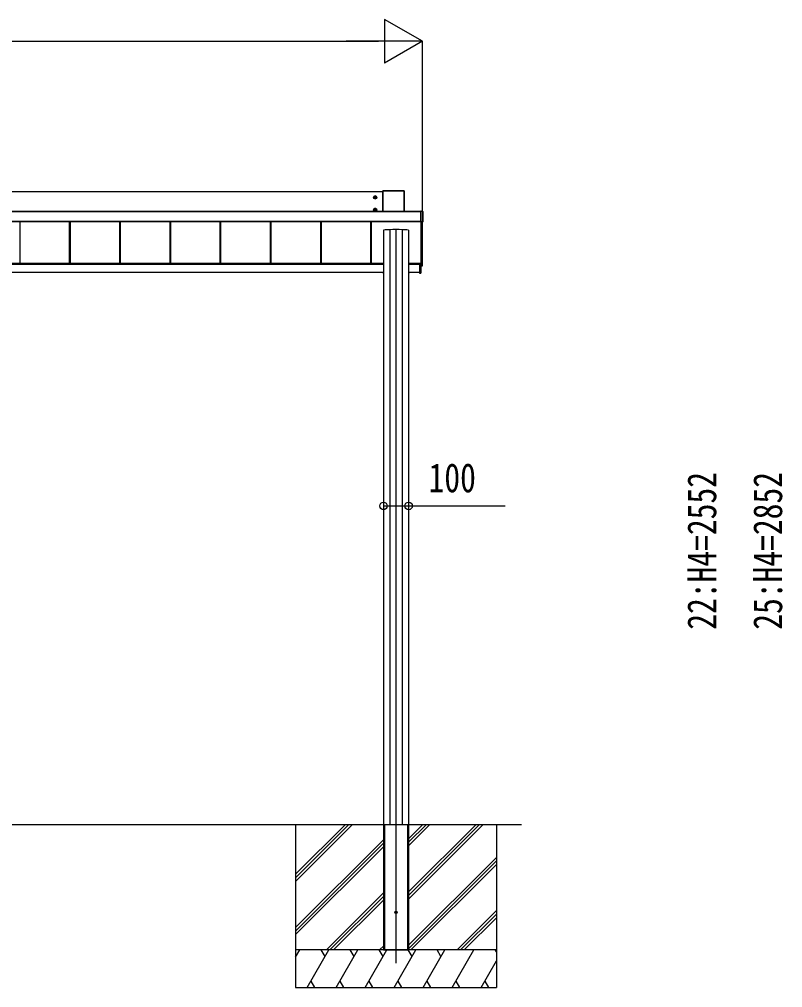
# Model space of a CAD drawing. Units: millimetres, scale not verified. Extents: x -14718 to 14718, y -10396 to 10396.
# Drawn here: x -3958 to -918, y -7996 to -4138 of the extents above; entities that cross this region are included whole.
import ezdxf
from ezdxf.enums import TextEntityAlignment as Align

# ---------------------------------------------------------------- set-up
doc = ezdxf.new("R2010")
doc.units = ezdxf.units.MM
doc.header["$LTSCALE"] = 50
for name, color, linetype in [('0-3_YKK_12', 2, 'Continuous'), ('0-4_YKK_A1', 4, 'Continuous'), ('0-5_YKK_D', 6, 'Continuous')]:
    doc.layers.add(name, color=color, linetype=linetype)
doc.styles.add('ＭＳ ゴシック', font='')
doc.styles.get('ＭＳ ゴシック').set_extended_font_data('MS Gothic')

msp = doc.modelspace()

# ---------------------------------------------------------------- linework, layer by layer
at = {"layer": '0-3_YKK_12'}
msp.add_line((-2457.43, -7898.8), (-2457.43, -4973.1), dxfattribs=at)
at = {"layer": '0-4_YKK_A1'}
for p, q in [((-2510.43, -4821.45), (-2510.43, -4903.61)), ((-2510.09, -4821.59), (-2510.43, -4821.45)), ((-2510.09, -4903.61), (-2510.09, -4821.59)), ((-2424.93, -4820.95), (-2509.93, -4820.95)), ((-2509.93, -4820.95), (-2509.59, -4821.09)), ((-2509.59, -4821.09), (-2509.59, -4821.58)), ((-2509.59, -4821.09), (-2425.27, -4821.09)), ((-2509.59, -4821.58), (-2509.59, -4903.61)), ((-2425.27, -4821.58), (-2509.59, -4821.58)), ((-2425.27, -4821.09), (-2424.93, -4820.95)), ((-2425.27, -4821.09), (-2425.27, -4821.58)), ((-2425.27, -4903.61), (-2425.27, -4821.58)), ((-2424.43, -4821.45), (-2424.77, -4821.59)), ((-2424.77, -4821.59), (-2424.77, -4903.61)), ((-2424.43, -4903.61), (-2424.43, -4821.45)), ((-2510.43, -4825.17), (-7004.43, -4825.17)), ((-2547.68, -4846.91), (-2533.18, -4846.91)), ((-2542.71, -4846.15), (-2543.43, -4846.15)), ((-2540.43, -4854.16), (-2540.43, -4839.66)), ((-2538.15, -4847.67), (-2537.43, -4847.67)), ((-2547.68, -4896.88), (-2533.18, -4896.88)), ((-2542.71, -4896.12), (-2543.43, -4896.12)), ((-2540.43, -4904.13), (-2540.43, -4889.63)), ((-2538.15, -4897.64), (-2537.43, -4897.64)), ((-2358.93, -4903.61), (-7049.93, -4903.61)), ((-2358.93, -4904.09), (-7049.93, -4904.09)), ((-2357.73, -4902.38), (-2358.93, -4902.38)), ((-2358.93, -4902.53), (-2358.93, -4902.38)), ((-2358.93, -4902.38), (-2358.93, -4902.38)), ((-2357.73, -4902.38), (-2358.93, -4902.38)), ((-2358.93, -4903.01), (-2358.93, -4902.53)), ((-2351.89, -4903.01), (-2358.93, -4903.01)), ((-2357.73, -4902.38), (-2357.73, -4902.38)), ((-2357.13, -4902.37), (-2357.18, -4902.37)), ((-2357.13, -4902.33), (-2351.43, -4902.33)), ((-2357.13, -4902.33), (-2357.13, -4902.37)), ((-2351.89, -4902.53), (-2351.43, -4902.33)), ((-2351.89, -4944.07), (-2351.89, -4903.01)), ((-2350.93, -4902.83), (-2351.39, -4903.03)), ((-2351.39, -4903.03), (-2351.39, -4944.09)), ((-2350.93, -4902.83), (-2350.93, -4944.81)), ((-2358.93, -4943.06), (-7049.93, -4943.06)), ((-2358.93, -4943.58), (-7049.93, -4943.58)), ((-7049.93, -4943.72), (-2358.93, -4943.72)), ((-2358.93, -4943.72), (-7049.93, -4943.72)), ((-3956.33, -4943.72), (-3956.33, -5109.95)), ((-3956.33, -4943.72), (-3956.33, -5109.95)), ((-3955.93, -4943.72), (-3955.93, -5109.95)), ((-3955.93, -4943.72), (-3955.93, -5109.95)), ((-3758.93, -4943.72), (-3758.93, -5109.95)), ((-3758.93, -4943.72), (-3758.93, -5109.95)), ((-3756.33, -4943.72), (-3756.33, -5109.95)), ((-3756.33, -4943.72), (-3756.33, -5109.95)), ((-3755.93, -4943.72), (-3755.93, -5109.95)), ((-3755.93, -4943.72), (-3755.93, -5109.95)), ((-3558.93, -4943.72), (-3558.93, -5109.95)), ((-3556.33, -4943.72), (-3556.33, -5109.95)), ((-3555.93, -4943.72), (-3555.93, -5109.95)), ((-3358.93, -4943.72), (-3358.93, -5109.95)), ((-3356.33, -4943.72), (-3356.33, -5109.95)), ((-3355.93, -4943.72), (-3355.93, -5109.95)), ((-3158.93, -4943.72), (-3158.93, -5109.95)), ((-3156.33, -4943.72), (-3156.33, -5109.95)), ((-3155.93, -4943.72), (-3155.93, -5109.95)), ((-2958.93, -4943.72), (-2958.93, -5109.95)), ((-2956.33, -4943.72), (-2956.33, -5109.95)), ((-2955.93, -4943.72), (-2955.93, -5109.95)), ((-2758.93, -4943.72), (-2758.93, -5109.95)), ((-2756.33, -4943.72), (-2756.33, -5109.95)), ((-2755.93, -4943.72), (-2755.93, -5109.95)), ((-2558.93, -4943.72), (-2558.93, -5109.95)), ((-2556.33, -4943.72), (-2556.33, -5109.95)), ((-2555.93, -4943.72), (-2555.93, -5109.95)), ((-2482.24, -4975.92), (-2482.24, -7346.3)), ((-2432.62, -4975.92), (-2432.62, -7346.3)), ((-2358.93, -4944.07), (-2351.89, -4944.07)), ((-2358.93, -4944.58), (-2358.93, -4945.13)), ((-2351.89, -4944.58), (-2358.93, -4944.58)), ((-2358.93, -4945.13), (-2357.73, -4945.13)), ((-2358.93, -4945.13), (-2358.93, -4945.13)), ((-2358.93, -4945.13), (-2357.73, -4945.13)), ((-2357.73, -4945.13), (-2357.73, -4945.13)), ((-2357.43, -5117.78), (-2357.43, -4945.14)), ((-2357.13, -4945.19), (-2357.13, -4945.31)), ((-2351.43, -4945.31), (-2357.13, -4945.31)), ((-2352.43, -5117.73), (-2352.43, -4945.31)), ((-2351.89, -4944.07), (-2351.89, -4944.58)), ((-2351.43, -4945.31), (-2351.89, -4944.58)), ((-2351.39, -4944.09), (-2350.93, -4944.81)), ((-2507.43, -4977.66), (-2507.43, -7342.3)), ((-2407.43, -4977.66), (-2407.43, -7342.3)), ((-2351.9, -5077.21), (-2352.43, -5077.18)), ((-2351.43, -5118.77), (-2351.43, -5077.71)), ((-2507.43, -5109.95), (-6947.43, -5109.95)), ((-2507.43, -5111.95), (-6947.43, -5111.95)), ((-2507.43, -5114.82), (-6943.43, -5114.82)), ((-2360.43, -5109.95), (-2407.43, -5109.95)), ((-2364.43, -5111.95), (-2407.43, -5111.95)), ((-2364.43, -5114.82), (-2407.43, -5114.82)), ((-2359.43, -5110.3), (-2364.43, -5110.29)), ((-2364.43, -5114.58), (-2364.43, -5110.29)), ((-2364.43, -5114.58), (-2364.43, -5114.78)), ((-2358.71, -5114.59), (-2364.43, -5114.58)), ((-2364.43, -5115.08), (-2358.23, -5115.09)), ((-2360.93, -5109.56), (-2357.73, -5109.56)), ((-2360.93, -5109.95), (-2360.93, -5109.56)), ((-2360.43, -5109.95), (-2360.43, -5110.24)), ((-2360.43, -5110.24), (-2360.43, -5110.29)), ((-2359.43, -5110.3), (-2359.43, -5109.56)), ((-2358.71, -5112.01), (-2358.71, -5114.59)), ((-2358.71, -5112.01), (-2358.43, -5112.01)), ((-2358.71, -5114.59), (-2358.43, -5114.59)), ((-2358.23, -5114.79), (-2358.23, -5111.81)), ((-2358.23, -5114.79), (-2358.23, -5114.79)), ((-2358.21, -5109.56), (-2358.21, -5111.51)), ((-2358.21, -5111.51), (-2357.93, -5111.51)), ((-2358.21, -5115.09), (-2357.93, -5115.09)), ((-2357.93, -5111.51), (-2357.93, -5109.56)), ((-2357.93, -5115.09), (-2357.93, -5111.51)), ((-2357.93, -5148.18), (-2357.93, -5115.09)), ((-2352.43, -5118.3), (-2357.93, -5118.63)), ((-2357.93, -5119.89), (-2351.9, -5119.51)), ((-2357.93, -5119.89), (-2351.9, -5119.51)), ((-2351.9, -5119.26), (-2357.61, -5119.61)), ((-2357.61, -5119.61), (-2357.61, -5119.66)), ((-2352.93, -5118.28), (-2356.93, -5118.28)), ((-2352.43, -5118.3), (-2352.43, -5117.73)), ((-2351.9, -5119.51), (-2351.9, -5119.26)), ((-2351.9, -5119.51), (-2351.9, -5119.51)), ((-2351.43, -5118.77), (-2351.43, -5119.01)), ((-2508.28, -5146.3), (-6943.43, -5146.3)), ((-2508.43, -5148.48), (-2508.3, -5146.3)), ((-2508.28, -5146.3), (-2507.8, -5146.3)), ((-2507.8, -5146.3), (-2507.93, -5148.48)), ((-2507.43, -5146.3), (-2507.8, -5146.3)), ((-2407.06, -5146.3), (-2407.43, -5146.3)), ((-2407.43, -5148.48), (-2406.93, -5148.48)), ((-2406.93, -5148.8), (-2407.43, -5148.8)), ((-2407.06, -5146.3), (-2406.58, -5146.3)), ((-2406.93, -5148.48), (-2407.06, -5146.3)), ((-2406.93, -5148.8), (-2406.93, -5148.48)), ((-2406.73, -5148.8), (-2406.93, -5148.8)), ((-2364.43, -5146.3), (-2406.58, -5146.3)), ((-2406.56, -5146.3), (-2406.43, -5148.48)), ((-2364.43, -5148.86), (-2358.21, -5148.48)), ((-2364.43, -5148.56), (-2364.43, -5148.86)), ((-2357.93, -5148.18), (-2358.21, -5148.18)), ((-11607.43, -7346.3), (-1957.43, -7346.3)), ((-2857.43, -7346.3), (-2857.43, -7996.3)), ((-2857.43, -7572.93), (-2630.8, -7346.3)), ((-2857.43, -7544.65), (-2659.08, -7346.3)), ((-2857.43, -7558.79), (-2645, -7346.36)), ((-2507.43, -7342.3), (-2507.43, -7846.3)), ((-2507.43, -7346.3), (-2507.13, -7346.3)), ((-2507.43, -7346.3), (-2507.43, -7846.3)), ((-2507.13, -7346.3), (-2407.73, -7346.3)), ((-2504.93, -7346.3), (-2504.93, -7846.3)), ((-2503.43, -7346.3), (-2503.43, -7846.3)), ((-2411.43, -7346.3), (-2411.43, -7846.3)), ((-2409.93, -7346.3), (-2409.93, -7846.3)), ((-2407.43, -7342.3), (-2407.43, -7846.3)), ((-2407.43, -7346.3), (-2407.43, -7846.3)), ((-2407.43, -7431.3), (-2322.43, -7346.3)), ((-2407.43, -7417.16), (-2336.57, -7346.3)), ((-2407.43, -7403.01), (-2350.72, -7346.3)), ((-2407.43, -7643.43), (-2110.34, -7346.34)), ((-2407.43, -7629.29), (-2124.48, -7346.34)), ((-2407.43, -7615.15), (-2138.62, -7346.34)), ((-2057.43, -7346.3), (-2057.43, -7996.3)), ((-2857.43, -7756.78), (-2507.43, -7406.78)), ((-2857.43, -7770.92), (-2507.43, -7420.92)), ((-2857.43, -7785.06), (-2507.43, -7435.06)), ((-2407.43, -7827.28), (-2057.43, -7477.28)), ((-2407.43, -7841.42), (-2057.43, -7491.42)), ((-2398.17, -7846.3), (-2057.43, -7505.56)), ((-2734.82, -7846.3), (-2507.43, -7618.91)), ((-2720.68, -7846.3), (-2507.43, -7633.05)), ((-2706.54, -7846.3), (-2507.43, -7647.2)), ((-2214.32, -7846.3), (-2057.43, -7689.41)), ((-2200.18, -7846.3), (-2057.43, -7703.55)), ((-2186.04, -7846.3), (-2057.43, -7717.69)), ((-2522.69, -7846.3), (-2507.43, -7831.04)), ((-2057.43, -7846.3), (-2857.43, -7846.3)), ((-2857.43, -7875.24), (-2840.72, -7846.3)), ((-2057.43, -7846.3), (-2857.43, -7846.3)), ((-2855.72, -7872.28), (-2857.43, -7869.32)), ((-2811.85, -7996.3), (-2725.25, -7846.3)), ((-2740.25, -7872.28), (-2755.25, -7846.3)), ((-2696.38, -7996.3), (-2609.78, -7846.3)), ((-2624.78, -7872.28), (-2639.78, -7846.3)), ((-2580.91, -7996.3), (-2494.31, -7846.3)), ((-2509.31, -7872.28), (-2524.31, -7846.3)), ((-2507.43, -7846.3), (-2407.43, -7846.3)), ((-2465.44, -7996.3), (-2378.84, -7846.3)), ((-2393.84, -7872.28), (-2408.84, -7846.3)), ((-2349.97, -7996.3), (-2263.37, -7846.3)), ((-2278.37, -7872.28), (-2293.37, -7846.3)), ((-2234.5, -7996.3), (-2147.9, -7846.3)), ((-2057.43, -7854.96), (-2062.43, -7846.3)), ((-2119.03, -7996.3), (-2057.43, -7889.6)), ((-2796.86, -7970.32), (-2781.86, -7996.3)), ((-2681.39, -7970.32), (-2666.39, -7996.3)), ((-2565.92, -7970.32), (-2550.92, -7996.3)), ((-2450.44, -7970.32), (-2435.44, -7996.3)), ((-2334.98, -7970.32), (-2319.98, -7996.3)), ((-2219.5, -7970.32), (-2204.51, -7996.3)), ((-2104.03, -7970.32), (-2089.04, -7996.3)), ((-2857.43, -7996.3), (-2057.43, -7996.3))]:
    msp.add_line(p, q, dxfattribs=at)
for points in [[(-2540.43, -4841.14), (-2545.43, -4844.02), (-2545.43, -4849.8), (-2540.43, -4852.68), (-2535.43, -4849.8), (-2535.43, -4844.02)], [(-2540.43, -4891.11), (-2545.43, -4893.99), (-2545.43, -4899.77), (-2540.43, -4902.65), (-2535.43, -4899.77), (-2535.43, -4893.99)]]:
    msp.add_lwpolyline(points, close=True, dxfattribs=at)
for points in [[(-2543.43, -4846.15), (-2543.43, -4847.67), (-2542.71, -4847.67)], [(-2539.67, -4844.63), (-2539.67, -4843.91), (-2541.19, -4843.91), (-2541.19, -4844.63)], [(-2541.19, -4849.19), (-2541.19, -4849.91), (-2539.67, -4849.91), (-2539.67, -4849.19)], [(-2537.43, -4847.67), (-2537.43, -4846.15), (-2538.15, -4846.15)], [(-2543.43, -4896.12), (-2543.43, -4897.64), (-2542.71, -4897.64)], [(-2539.67, -4894.6), (-2539.67, -4893.88), (-2541.19, -4893.88), (-2541.19, -4894.6)], [(-2541.19, -4899.16), (-2541.19, -4899.88), (-2539.67, -4899.88), (-2539.67, -4899.16)], [(-2537.43, -4897.64), (-2537.43, -4896.12), (-2538.15, -4896.12)], [(-2358.93, -4902.53), (-2351.89, -4902.53), (-2351.89, -4903.01)], [(-2358.93, -4944.58), (-2358.93, -4944.07), (-2358.93, -4903.01)], [(-2358.25, -5114.79), (-2364.43, -5114.78), (-2364.43, -5115.08), (-2364.43, -5148.56)], [(-2358.21, -5115.09), (-2358.21, -5148.18), (-2364.43, -5148.56)], [(-2358.43, -5114.61), (-2358.43, -5114.59), (-2358.43, -5112.01)], [(-2358.23, -5114.79), (-2358.23, -5114.79), (-2358.24, -5114.79)], [(-2507.43, -5148.8), (-2507.93, -5148.8), (-2508.13, -5148.8)], [(-2507.93, -5148.8), (-2507.93, -5148.48), (-2507.43, -5148.48)], [(-2507.13, -7346.3), (-2407.73, -7346.3), (-2407.43, -7346.3)]]:
    msp.add_lwpolyline(points, dxfattribs=at)
for centre, radius in [((-2540.43, -4846.91), 6.25), ((-2540.43, -4846.91), 5), ((-2540.43, -4896.88), 6.25), ((-2540.43, -4896.88), 5), ((-2457.43, -7696.3), 5)]:
    msp.add_circle(centre, radius, dxfattribs=at)
for centre, radius, start, end in [((-2509.59, -4821.59), 0.5, 90.15046, 179.81463), ((-2509.71, -4825.69), 4.12, 88.40447, 95.35624), ((-2425.27, -4821.59), 0.5, 0.18537, 89.84954), ((-2425.15, -4825.69), 4.12, 84.64376, 91.59553), ((-2540.43, -4846.91), 5.58, 153.74848, 206.25152), ((-2540.43, -4846.91), 5.58, 93.74848, 146.25152), ((-2540.43, -4846.91), 5.58, 213.74848, 266.25152), ((-2542.71, -4844.63), 1.52, 270, 0), ((-2542.71, -4849.19), 1.52, 0, 90), ((-2540.43, -4846.91), 5.58, 33.74848, 86.25152), ((-2540.43, -4846.91), 5.58, 273.74848, 326.25152), ((-2538.15, -4844.63), 1.52, 180, 270), ((-2538.15, -4849.19), 1.52, 90, 180), ((-2540.43, -4846.91), 5.58, 333.74848, 26.25152), ((-2540.43, -4896.88), 5.58, 153.74848, 206.25152), ((-2540.43, -4896.88), 5.58, 93.74848, 146.25152), ((-2540.43, -4896.88), 5.58, 213.74848, 266.25152), ((-2542.71, -4894.6), 1.52, 270, 0), ((-2542.71, -4899.16), 1.52, 0, 90), ((-2540.43, -4896.88), 5.58, 33.74848, 86.25152), ((-2540.43, -4896.88), 5.58, 273.74848, 326.25152), ((-2538.15, -4894.6), 1.52, 180, 270), ((-2538.15, -4899.16), 1.52, 90, 180), ((-2540.43, -4896.88), 5.58, 333.74848, 26.25152), ((-2357.29, -4900.97), 1.41, 271.33232, 274.49739), ((-2351.89, -4903.03), 0.5, 0.18537, 89.84954), ((-2351.78, -4907.13), 4.12, 84.64376, 91.59553), ((-2357.64, -4947.75), 2.62, 81.42612, 92.09097), ((-2357.13, -4944.89), 0.301, 243.24083, 270.00691), ((-2351.78, -4948.19), 4.12, 84.64376, 91.59553), ((-2351.89, -4944.08), 0.502, 270.31408, 359.651), ((-2351.93, -5077.71), 0.5, 0.01604, 86.51881), ((-2358.64, -5116.58), 1.98, 83.79926, 91.95127), ((-2358.25, -5115.09), 0.3, 87.77338, 89.77816), ((-2358.25, -5114.94), 0.141, 85.77463, 89.9759), ((-2359.48, -5115.02), 1.25, 356.45735, 10.27369), ((-2359.44, -5114.97), 1.21, 354.17006, 8.37745), ((-2359.56, -5111.58), 1.35, 350.09675, 2.91202), ((-2358.23, -5111.51), 0.3, 269.98255, 359.98254), ((-2358.23, -5115.09), 0.3, 0, 89.87763), ((-2359.43, -5115.02), 1.22, 356.27163, 10.47203), ((-2357.63, -5119.31), 0.3, 180.0189, 273.51595), ((-2357.63, -5119.36), 0.3, 180.0189, 273.51595), ((-2357.73, -5109.26), 0.3, 269.98255, 359.98252), ((-2356.93, -5117.78), 0.5, 180.01746, 270.01745), ((-2352.93, -5117.78), 0.5, 269.98255, 359.98254), ((-2351.93, -5118.77), 0.5, 273.48119, 359.98396), ((-2351.93, -5119.01), 0.5, 273.6197, 0), ((-2351.93, -5119.01), 0.5, 273.48119, 359.98396), ((-2508.13, -5148.5), 0.3, 176.5, 270), ((-2406.73, -5148.5), 0.3, 270, 3.5), ((-2358.23, -5148.18), 0.3, 273.5, 0), ((-2359.44, -5148.33), 1.24, 353.06854, 6.93146)]:
    msp.add_arc(centre, radius, start, end, dxfattribs=at)
for centre, major_axis, ratio, start_param, end_param in [((-2509.93, -4821.45), (0.382, -0.325), 0.996231, 2.2770247, 3.8440941), ((-2424.93, -4821.45), (0.382, 0.325), 0.996231, 5.5806839, 7.1477533), ((-2357.73, -4902.37), (0.6, 0), 0.026226, 4.712389, 5.6461648), ((-2357.13, -4902.63), (0, 0.3), 0.998743, 6.2831853, 6.8214342), ((-2357.73, -4902.37), (0.6, 0), 0.026226, 5.6461648, 6.2831853), ((-2351.43, -4902.83), (0.382, 0.325), 0.996231, 5.5806839, 7.1477533), ((-2457.43, -4977.66), (50, 0), 0.04, 6.2831853, 9.424778), ((-2357.73, -4945.19), (0.6, 0), 0.096025, 6.2831853, 7.8539816), ((-2357.13, -4945.01), (0, 0.3), 0.998743, 2.0534275, 3.1415927), ((-2351.43, -4944.81), (0.382, -0.325), 0.996231, 5.4186173, 6.9856867), ((-2358.21, -5112.01), (-0.301, 0.4), 0.997782, 5.6362522, 7.2070486), ((-2358.73, -5114.59), (-0.001, 0.2), 0.09157, 4.6769241, 4.7117655), ((-2358.23, -5114.59), (0.482, 0.007), 0.414889, 3.1353871, 4.6694768), ((-2358.23, -5112.01), (-0.108, 0.169), 0.994155, 5.7105836, 7.28138), ((-2358.23, -5114.59), (0.145, 0.15), 0.921201, 2.3804184, 3.9145081), ((-2358.21, -5114.59), (-0.301, 0.4), 0.997782, 2.4579529, 2.4946596), ((-2358.21, -5119.69), (0.6, 0.037), 0.034769, 5.198958, 6.2810574), ((-2507.93, -5148.5), (0.5, -0.018), 0.036539, 1.5736281, 3.1406975), ((-2406.93, -5148.5), (0.5, 0.018), 0.036539, 0.0008951, 1.5679645)]:
    msp.add_ellipse(centre, major_axis=major_axis, ratio=ratio, start_param=start_param, end_param=end_param, dxfattribs=at)
at = {"layer": '0-5_YKK_D'}
for p, q in [((-2352.43, -4225.17), (-2503.99, -4137.67)), ((-2503.99, -4137.67), (-2503.99, -4312.67)), ((-11587.43, -4225.17), (-2527.43, -4225.17)), ((-2352.43, -4225.17), (-2655.54, -4225.17)), ((-2352.43, -4225.17), (-2503.99, -4312.67)), ((-2352.43, -4944.31), (-2352.43, -4224.17))]:
    msp.add_line(p, q, dxfattribs=at)
msp.add_lwpolyline([(-2507.43, -6076.84), (-2407.43, -6076.84), (-2022.33, -6076.84)], dxfattribs=at)
for centre in [(-2507.43, -6076.84), (-2407.43, -6076.84)]:
    msp.add_circle(centre, 14.88, dxfattribs=at)

# ---------------------------------------------------------------- texts
at = {"layer": '0-5_YKK_D', "style": 'ＭＳ ゴシック', "width": 0.8}
msp.add_text('100', height=115.5, dxfattribs=at).set_placement((-2327.93, -6056.84), align=Align.BOTTOM_LEFT)
for s, p in [('22:H4=2552', (-1147.43, -6570.1)), ('25:H4=2852', (-884.93, -6570.1))]:
    msp.add_text(s, height=115.5, rotation=90, dxfattribs=at).set_placement(p, align=Align.BOTTOM_LEFT)

doc.saveas('drawing.dxf')
